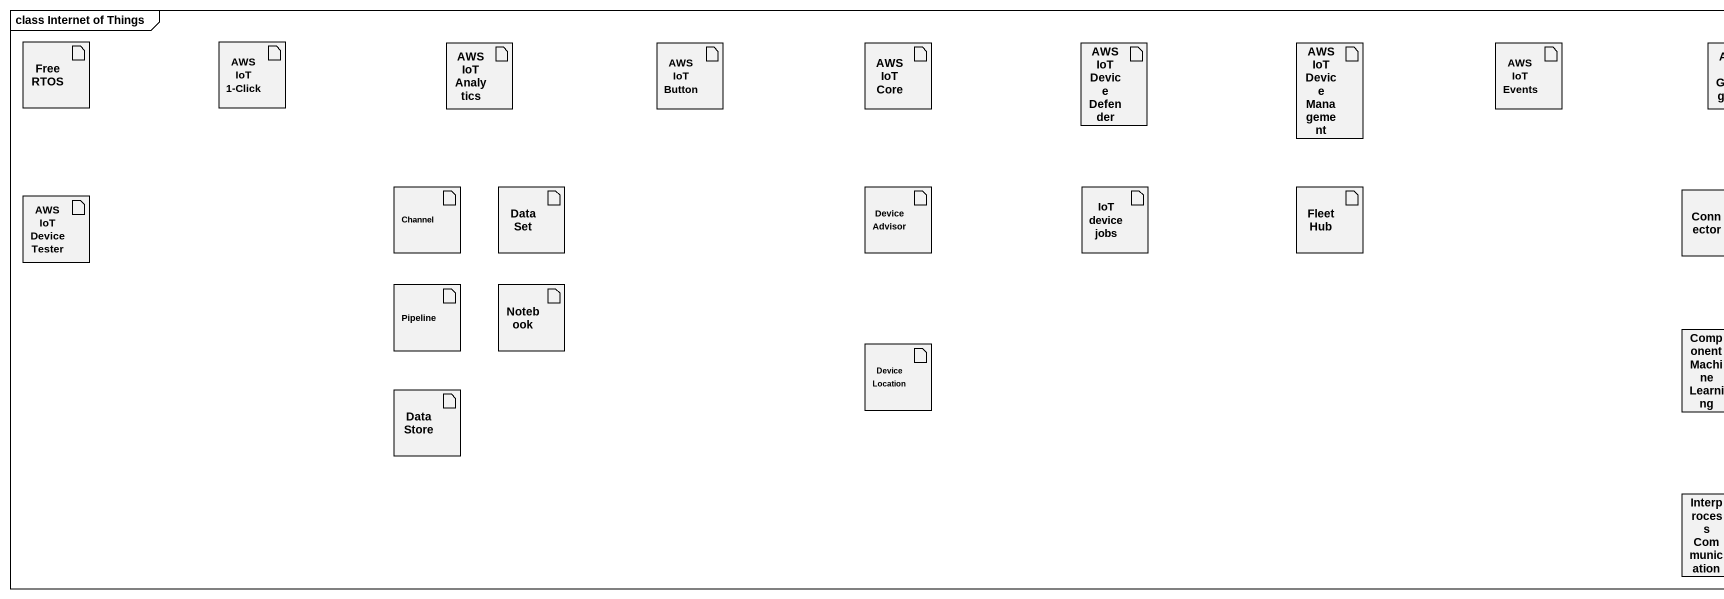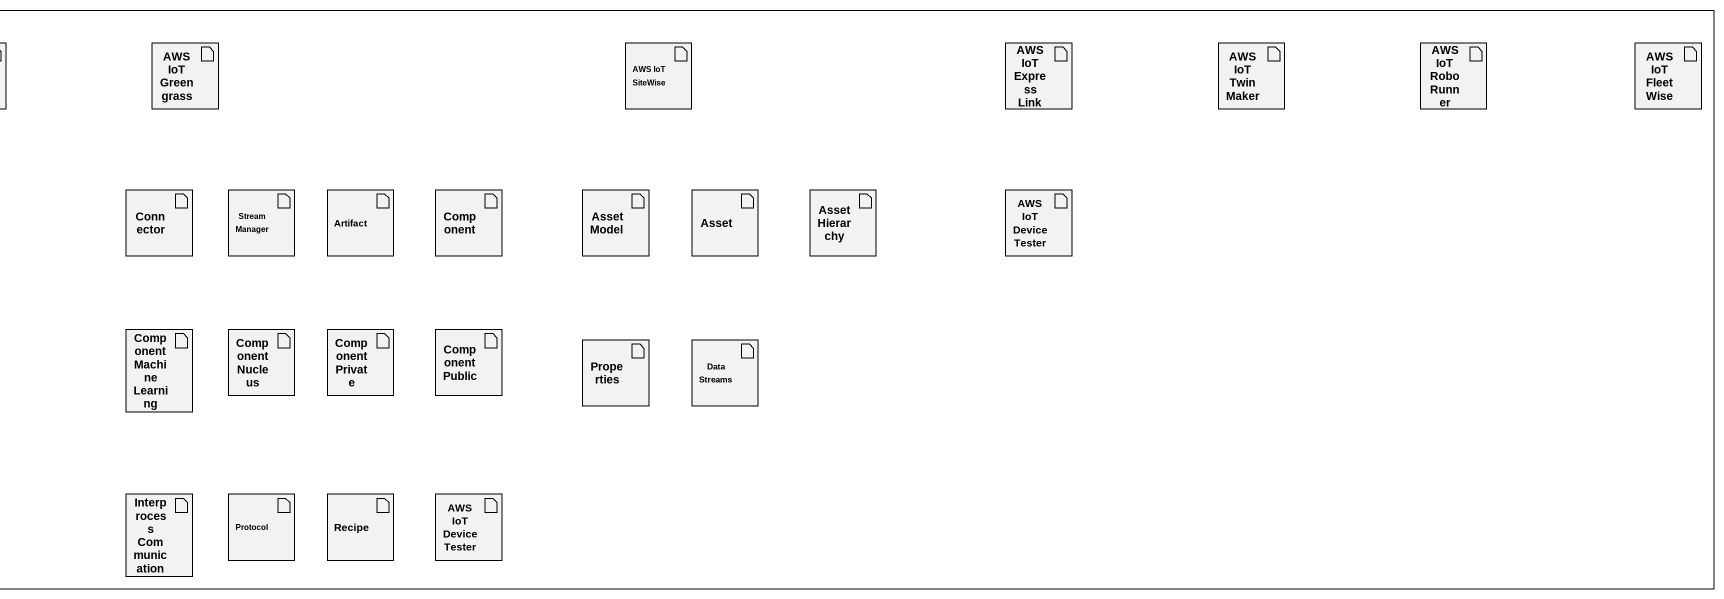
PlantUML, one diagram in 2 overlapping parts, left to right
@startuml
mainframe class Internet of Things
artifact FreeRTOS
artifact "AWS IoT 1-Click" as AWS_IoT_1_Click
artifact "AWS IoT Analytics" as AWS_IoT_Analytics
artifact "AWS IoT Button" as AWS_IoT_Button
artifact "AWS IoT Core" as AWS_IoT_Core
artifact "AWS IoT Device Defender" as AWS_IoT_Device_Defender
artifact "AWS IoT Device Management" as AWS_IoT_Device_Management
artifact "AWS IoT Events" as AWS_IoT_Events
artifact "AWS IoT Greengrass" as AWS_IoT_Greengrass
artifact "AWS IoT SiteWise" as AWS_IoT_SiteWise
artifact "AWS IoT ExpressLink" as AWS_IoT_ExpressLink
artifact "AWS IoT TwinMaker" as AWS_IoT_TwinMaker
artifact "AWS IoT RoboRunner" as AWS_IoT_RoboRunner
artifact "AWS IoT FleetWise" as AWS_IoT_FleetWise
artifact "AWS IoT Device Tester" as AWS_IoT_Device_Tester
artifact Channel
artifact "Data Set" as Data_Set
artifact "Device Advisor" as Device_Advisor
artifact "IoT device jobs" as IoT_device_jobs
artifact "Fleet Hub" as Fleet_Hub
artifact Connector
artifact "Stream Manager" as Stream_Manager
artifact "Artifact" as Artifact_
artifact "Component" as Component_
artifact "Asset Model" as Asset_Model
artifact Asset
artifact "Asset Hierarchy" as Asset_Hierarchy
artifact "AWS IoT Device Tester" as AWS_IoT_Device_Tester_2
artifact Pipeline
artifact Notebook
artifact "Device Location" as Device_Location
artifact "Component Machine Learning" as Component_Machine_Learning
artifact "Component Nucleus" as Component_Nucleus
artifact "Component Private" as Component_Private
artifact "Component Public" as Component_Public
artifact Properties
artifact "Data Streams" as Data_Streams
artifact "Data Store" as Data_Store
artifact "Interprocess Communication" as Interprocess_Communication
artifact "Protocol" as Protocol_
artifact Recipe
artifact "AWS IoT Device Tester" as AWS_IoT_Device_Tester_3
@enduml
